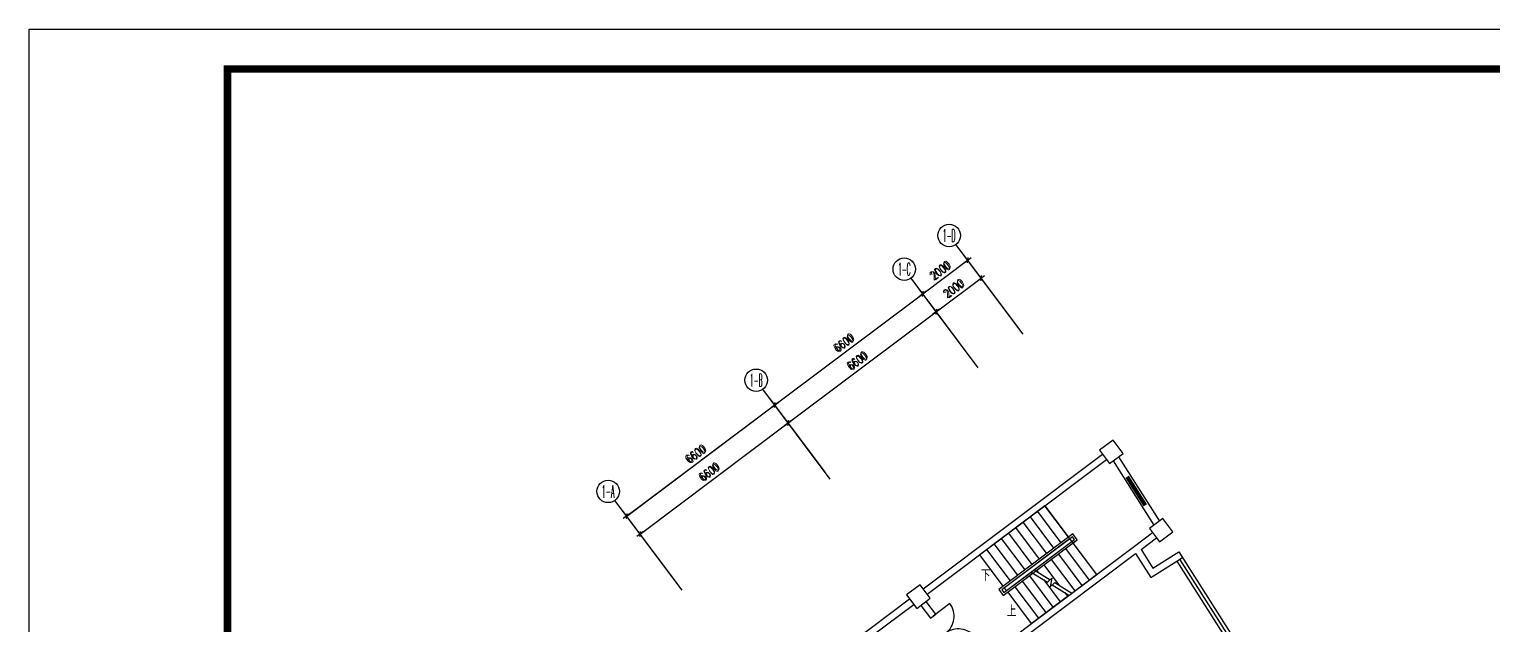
# Model space of a CAD drawing. Extents: x -149393 to 1177518, y -366685 to 296590.
# Drawn here: x 856650 to 908870, y -123929 to -102676 of the extents above; entities that cross this region are included whole.
import ezdxf
from ezdxf.enums import TextEntityAlignment as Align

# ---------------------------------------------------------------- set-up
doc = ezdxf.new("R2010")
doc.units = 0
doc.header["$LTSCALE"] = 1000
doc.header["$MEASUREMENT"] = 0
doc.layers.get('0').update_dxf_attribs({"linetype": 'CONTINUOUS'})
doc.layers.get('Defpoints').update_dxf_attribs({"linetype": 'CONTINUOUS'})
for name, color, linetype in [('AXIS', 3, 'CONTINUOUS'), ('AXIS_TEXT', 7, 'CONTINUOUS'), ('COLUMN', 9, 'CONTINUOUS'), ('PUB_TITLE', 253, 'CONTINUOUS'), ('STAIR', 2, 'CONTINUOUS'), ('TEL_SYMB', 3, 'CONTINUOUS'), ('TEL_TEXT', 7, 'CONTINUOUS'), ('WALL', 9, 'CONTINUOUS'), ('WINDOW', 4, 'CONTINUOUS')]:
    doc.layers.add(name, color=color, linetype=linetype)
doc.styles.add('_TCH_AXIS', font='COMPLEX', dxfattribs={"bigfont": 'GBCBIG'})
doc.styles.add('_TCH_DIM', font='SIMPLEX', dxfattribs={"bigfont": 'GBCBIG'})
doc.styles.add('_TCH_DIM_T3', font='SIMPLEX', dxfattribs={"width": 0.705882, "bigfont": 'GBCBIG'})
doc.styles.add('COMPLEX', font='COMPLEX')
doc.styles.add('DIM_FONT', font='SIMPLEX.shx', dxfattribs={"width": 0.8})
doc.dimstyles.new('_TCH_ARCH&&100', dxfattribs={"dimtxt": 297.5, "dimasz": 100, "dimexe": 250, "dimexo": 300, "dimgap": 126.25, "dimtad": 1, "dimdec": 0, "dimzin": 0, "dimdsep": 46, "dimtxsty": '_TCH_DIM_T3', "dimblk": 'ARCHTICK', "dimcen": 0.09, "dimclrt": 7, "dimazin": 2, "dimtfac": 1, "dimtdec": 0, "dimtix": 1, "dimtmove": 2, "dimatfit": 3, "dimfxl": 1, "dimtolj": 1, "dimtzin": 0, "dimarcsym": 0})
doc.dimstyles.new('DIMN', dxfattribs={"dimtxt": 300, "dimasz": 1, "dimexe": 250, "dimexo": 300, "dimgap": 150, "dimtad": 1, "dimdec": 0, "dimdsep": 46, "dimtxsty": 'DIM_FONT', "dimblk": '_DIMX', "dimcen": 2.5, "dimclrt": 7, "dimadec": 0, "dimazin": 0, "dimtfac": 1, "dimtdec": 0, "dimtix": 1, "dimtmove": 2, "dimatfit": 3, "dimldrblk": '_DIMX', "dimfxl": 1, "dimtolj": 1, "dimarcsym": 0})

# ---------------------------------------------------------------- blocks, each defined once
blk = doc.blocks.new('_DIMX')
blk.add_line((-150, 0), (150, 0))
at = {"const_width": 50}
blk.add_lwpolyline([(-70, -70), (70, 70)], dxfattribs=at)
blk = doc.blocks.new('_ArchTick')
at = {"color": 0, "linetype": 'ByBlock', "const_width": 0.4}
blk.add_lwpolyline([(-0.5, -0.5), (0.5, 0.5)], dxfattribs=at)
blk = doc.blocks.new('*D1427')
at = {"layer": 'AXIS', "color": 0, "lineweight": -2, "transparency": 16777216}
for p, q in [((888991, -112742), (890591, -111542)), ((891911, -113302), (890441, -111342)), ((890311, -114502), (888841, -112542))]:
    blk.add_line(p, q, dxfattribs=at)
at = {"layer": 'Defpoints', "color": 0, "transparency": 16777216}
for p in [(890591, -111542), (892091, -113542), (890491, -114742)]:
    blk.add_point(p, dxfattribs=at)
at = {"layer": 'AXIS', "color": 0, "lineweight": -2, "transparency": 16777216, "xscale": 100, "yscale": 100, "zscale": 100}
for p, rotation in [((890591, -111542), 36.87000000000068), ((888991, -112742), 216.8700000000007)]:
    blk.add_blockref('_ArchTick', p, dxfattribs=dict(at, rotation=rotation))
at = {"layer": 'AXIS', "color": 7, "transparency": 16777216, "insert": (889626, -111922), "char_height": 297.5, "attachment_point": 5, "rotation": 36.87, "style": '_TCH_DIM_T3'}
blk.add_mtext('\\A1;2000', dxfattribs=at)
blk = doc.blocks.new('*D1428')
at = {"layer": 'AXIS', "color": 0, "lineweight": -2, "transparency": 16777216}
for p, q in [((891911, -113302), (889961, -110702)), ((888511, -112102), (890111, -110902)), ((890311, -114502), (888361, -111902))]:
    blk.add_line(p, q, dxfattribs=at)
at = {"layer": 'Defpoints', "color": 0, "transparency": 16777216}
for p in [(890111, -110902), (892091, -113542), (890491, -114742)]:
    blk.add_point(p, dxfattribs=at)
at = {"layer": 'AXIS', "color": 0, "lineweight": -2, "transparency": 16777216, "xscale": 100, "yscale": 100, "zscale": 100}
for p, rotation in [((890111, -110902), 36.87000000000068), ((888511, -112102), 216.8700000000007)]:
    blk.add_blockref('_ArchTick', p, dxfattribs=dict(at, rotation=rotation))
at = {"layer": 'AXIS', "color": 7, "transparency": 16777216, "insert": (889146, -111282), "char_height": 297.5, "attachment_point": 5, "rotation": 36.87, "style": '_TCH_DIM_T3'}
blk.add_mtext('\\A1;2000', dxfattribs=at)
blk = doc.blocks.new('*D1429')
at = {"layer": 'AXIS', "color": 0, "lineweight": -2, "transparency": 16777216}
for p, q in [((883711, -116702), (888991, -112742)), ((890311, -114502), (888841, -112542)), ((885031, -118462), (883561, -116502))]:
    blk.add_line(p, q, dxfattribs=at)
at = {"layer": 'Defpoints', "color": 0, "transparency": 16777216}
for p in [(888991, -112742), (890491, -114742), (885211, -118702)]:
    blk.add_point(p, dxfattribs=at)
at = {"layer": 'AXIS', "color": 0, "lineweight": -2, "transparency": 16777216, "xscale": 100, "yscale": 100, "zscale": 100}
for p, rotation in [((888991, -112742), 36.86999999999998), ((883711, -116702), 216.87)]:
    blk.add_blockref('_ArchTick', p, dxfattribs=dict(at, rotation=rotation))
at = {"layer": 'AXIS', "color": 7, "transparency": 16777216, "insert": (886186, -114502), "char_height": 297.5, "attachment_point": 5, "rotation": 36.87, "style": '_TCH_DIM_T3'}
blk.add_mtext('\\A1;6600', dxfattribs=at)
blk = doc.blocks.new('*D1430')
at = {"layer": 'AXIS', "color": 0, "lineweight": -2, "transparency": 16777216}
for p, q in [((883231, -116062), (888511, -112102)), ((890311, -114502), (888361, -111902)), ((885031, -118462), (883081, -115862))]:
    blk.add_line(p, q, dxfattribs=at)
at = {"layer": 'Defpoints', "color": 0, "transparency": 16777216}
for p in [(888511, -112102), (890491, -114742), (885211, -118702)]:
    blk.add_point(p, dxfattribs=at)
at = {"layer": 'AXIS', "color": 0, "lineweight": -2, "transparency": 16777216, "xscale": 100, "yscale": 100, "zscale": 100}
for p, rotation in [((888511, -112102), 36.86999999999998), ((883231, -116062), 216.87)]:
    blk.add_blockref('_ArchTick', p, dxfattribs=dict(at, rotation=rotation))
at = {"layer": 'AXIS', "color": 7, "transparency": 16777216, "insert": (885706, -113862), "char_height": 297.5, "attachment_point": 5, "rotation": 36.87, "style": '_TCH_DIM_T3'}
blk.add_mtext('\\A1;6600', dxfattribs=at)
blk = doc.blocks.new('*D1431')
at = {"layer": 'AXIS', "color": 0, "lineweight": -2, "transparency": 16777216}
for p, q in [((878431, -120662), (883711, -116702)), ((885031, -118462), (883561, -116502)), ((879751, -122422), (878281, -120462))]:
    blk.add_line(p, q, dxfattribs=at)
at = {"layer": 'Defpoints', "color": 0, "transparency": 16777216}
for p in [(883711, -116702), (885211, -118702), (879931, -122662)]:
    blk.add_point(p, dxfattribs=at)
at = {"layer": 'AXIS', "color": 0, "lineweight": -2, "transparency": 16777216, "xscale": 100, "yscale": 100, "zscale": 100}
for p, rotation in [((883711, -116702), 36.86999999999937), ((878431, -120662), 216.8699999999994)]:
    blk.add_blockref('_ArchTick', p, dxfattribs=dict(at, rotation=rotation))
at = {"layer": 'AXIS', "color": 7, "transparency": 16777216, "insert": (880906, -118462), "char_height": 297.5, "attachment_point": 5, "rotation": 36.87, "style": '_TCH_DIM_T3'}
blk.add_mtext('\\A1;6600', dxfattribs=at)
blk = doc.blocks.new('*D1432')
at = {"layer": 'AXIS', "color": 0, "lineweight": -2, "transparency": 16777216}
for p, q in [((885031, -118462), (883081, -115862)), ((877951, -120022), (883231, -116062)), ((879751, -122422), (877801, -119822))]:
    blk.add_line(p, q, dxfattribs=at)
at = {"layer": 'Defpoints', "color": 0, "transparency": 16777216}
for p in [(883231, -116062), (885211, -118702), (879931, -122662)]:
    blk.add_point(p, dxfattribs=at)
at = {"layer": 'AXIS', "color": 0, "lineweight": -2, "transparency": 16777216, "xscale": 100, "yscale": 100, "zscale": 100}
for p, rotation in [((883231, -116062), 36.86999999999977), ((877951, -120022), 216.8699999999998)]:
    blk.add_blockref('_ArchTick', p, dxfattribs=dict(at, rotation=rotation))
at = {"layer": 'AXIS', "color": 7, "transparency": 16777216, "insert": (880426, -117822), "char_height": 297.5, "attachment_point": 5, "rotation": 36.87, "style": '_TCH_DIM_T3'}
blk.add_mtext('\\A1;6600', dxfattribs=at)
blk = doc.blocks.new('_FZHK')
blk.add_lwpolyline([(-0.5, -0.5), (0.5, -0.5), (0.5, 0.5), (-0.5, 0.5)], close=True)
blk = doc.blocks.new('_AXISO')
blk.add_circle((0, 0), 0.5)
at = {"layer": 'AXIS_TEXT', "style": 'COMPLEX', "width": 1.041667}
blk.add_attdef('A', text='', height=0.56, dxfattribs=at).set_placement((-0.25, -0.28), (0.25, -0.28), align=Align.FIT)
blk = doc.blocks.new('$TCHSYS$WIN2D')
for p, q in [((-0.5, 0.5), (0.5, 0.5)), ((0.5, 0.167), (-0.5, 0.167)), ((0.5, -0.167), (-0.5, -0.167)), ((-0.5, -0.5), (0.5, -0.5))]:
    blk.add_line(p, q)

msp = doc.modelspace()

# ---------------------------------------------------------------- linework, layer by layer
at = {"color": 59}
for p, q in [((897569.5, -121626), (897772, -121497.2)), ((897569.5, -121626), (900618.9, -126418.4)), ((897569.5, -121626), (900618.9, -126418.4)), ((897643.1, -121294.7), (900940.7, -126477.1)), ((897670.7, -121561.6), (900720.1, -126354))]:
    msp.add_line(p, q, dxfattribs=at)
at = {"layer": 'AXIS'}
for p, q in [((892091.4, -113542.2), (889691.4, -110342.2)), ((890491.4, -114742.2), (888091.4, -111542.2)), ((885211.4, -118702.2), (882811.4, -115502.2)), ((879931.4, -122662.2), (877531.4, -119462.2))]:
    msp.add_line(p, q, dxfattribs=at)
at = {"layer": 'PUB_TITLE'}
msp.add_lwpolyline([(856650.3, -102676.1), (975450.3, -102676.1), (975450.3, -186684.6), (856650.3, -186684.6)], close=True, dxfattribs=at)
at = {"layer": 'PUB_TITLE', "const_width": 270.7}
msp.add_lwpolyline([(863721.7, -104090.4), (974036, -104090.4), (974036, -185270.4), (863721.7, -185270.4), (863721.7, -104090.4)], close=True, dxfattribs=at)
at = {"layer": 'STAIR', "color": 59}
for p, q in [((892866.3, -119659.7), (890542.7, -121402.5)), ((893189.1, -121165.8), (892350, -120047)), ((893447.3, -120972.2), (892608.2, -119853.4)), ((893705.5, -120778.5), (892866.3, -119659.7)), ((892866.3, -119659.7), (894702.4, -122107.7)), ((892672.7, -121553.1), (891833.6, -120434.3)), ((892930.9, -121359.5), (892091.8, -120240.7)), ((891898.2, -122134), (891059, -121015.2)), ((893863.2, -120660.2), (891224, -122639.7)), ((892156.3, -121940.4), (891317.2, -120821.6)), ((893848.9, -120760.6), (891324.4, -122654)), ((891381.8, -122850), (894021, -120870.6)), ((891396.1, -122749.6), (893920.6, -120856.2)), ((893748.5, -120835.9), (891424.8, -122578.7)), ((892414.5, -121746.8), (891575.4, -120627.9)), ((892477.4, -121938.7), (893820.2, -120931.5)), ((893920.6, -120856.2), (893848.9, -120760.6)), ((894021, -120870.6), (893863.2, -120660.2)), ((893863.2, -120988.9), (894702.4, -122107.7)), ((891381.8, -122521.3), (890542.7, -121402.5)), ((891640, -122327.7), (890800.9, -121208.9)), ((893088.7, -121569.8), (893927.8, -122688.7)), ((893346.9, -121376.2), (894186, -122495)), ((893605.1, -121182.6), (894444.2, -122301.4)), ((891496.5, -122674.3), (892374.6, -122015.8)), ((892314.1, -122150.8), (893153.2, -123269.6)), ((892374.6, -122015.8), (892963, -122377.3)), ((892477.4, -121938.7), (893052.9, -122292.3)), ((892572.3, -121957.1), (892627.7, -122031)), ((892830.5, -121763.5), (893376, -122490.8)), ((893824.3, -122766.3), (894702.4, -122107.7)), ((891224, -122639.7), (891381.8, -122850)), ((891324.4, -122654), (891396.1, -122749.6)), ((891496.5, -122674.3), (891424.8, -122578.7)), ((891797.7, -122538.1), (892636.9, -123656.9)), ((892055.9, -122344.4), (892895, -123463.2)), ((892822.9, -122291.2), (893411.4, -123075.9)), ((892963, -122377.3), (893117.9, -122230.7)), ((893117.9, -122230.7), (893053.4, -122545.7)), ((893053.4, -122545.7), (893215.5, -122392.2)), ((893125.7, -122477.3), (893721.5, -122843.4)), ((893215.5, -122392.2), (893824.3, -122766.3)), ((891539.6, -122731.7), (892378.7, -123850.5)), ((892378.7, -123850.5), (893721.5, -122843.4)), ((893571.2, -122751), (893669.6, -122882.3))]:
    msp.add_line(p, q, dxfattribs=at)
at = {"layer": 'TEL_SYMB', "color": 59, "elevation": 1793}
msp.add_lwpolyline([(890854.6, -122087.4, 0, 0, 0), (893881.2, -119817.5, 0, 0, 0), (894835, -121089.3, 0, 0, 0), (893515.4, -122079, 95.6, 0, 0), (893228.5, -122294.2, 0, 0, 0)], format="xyseb", dxfattribs=at)
at = {"layer": 'TEL_SYMB', "color": 59}
msp.add_lwpolyline([(891808.5, -123359.2, 0, 0, 0), (892683.5, -122703, 95.6, 0, 0), (892970.3, -122487.8, 0, 0, 0)], format="xyseb", dxfattribs=at)
at = {"layer": 'WALL', "color": 59}
for p, q in [((888522.8, -122617.4), (894922.8, -117817.4)), ((888666.8, -122809.4), (895066.8, -118009.4)), ((895492.6, -117915), (896946.4, -120199.7)), ((895300.1, -118059.4), (896753.8, -120344.1)), ((896060.3, -121089.3), (896699.6, -120609.8)), ((890502.8, -125257.4), (896060.3, -121089.3)), ((896293.2, -121214.6), (896843.6, -120801.8)), ((890646.8, -125449.4), (896100.6, -121359.1)), ((896100.6, -121359.1), (896644.8, -122214.4)), ((896293.2, -121214.6), (896718.5, -121883.1)), ((896644.8, -122214.4), (897569.5, -121626)), ((896718.5, -121883.1), (897643.1, -121294.7)), ((885959.6, -124539.8), (888042.8, -122977.4)), ((886199.6, -124659.8), (888186.8, -123169.4)), ((888438.8, -123205.4), (888783, -123664.2)), ((888975, -123520.2), (888630.8, -123061.4)), ((888783, -123664.2), (888975, -123520.2))]:
    msp.add_line(p, q, dxfattribs=at)
at = {"layer": 'WINDOW', "color": 59, "extrusion": (7.34766e-17, -9.79684e-17, -1)}
msp.add_lwpolyline([(-889779, -124792.2), (-890379, -124342.2, -0.4142136), (-889329, -124192.2, -0.4142136), (-889479, -123142.2), (-888879, -123592.2)], format="xyb", dxfattribs=at)

# ---------------------------------------------------------------- block references
at = {"layer": 'AXIS'}
ref = msp.add_blockref('_AXISO', (889451.4, -110022.2), dxfattribs=dict(at, xscale=800, yscale=800, zscale=800))
ref.add_attrib('A', '1-D', dxfattribs={"layer": 'AXIS_TEXT', "height": 452.55, "style": '_TCH_AXIS', "width": 0.362069}).set_placement((889225.1, -110248.5), (889677.7, -110248.5), align=Align.FIT)
ref = msp.add_blockref('_AXISO', (887851.4, -111222.2), dxfattribs=dict(at, xscale=800, yscale=800, zscale=800))
ref.add_attrib('A', '1-C', dxfattribs={"layer": 'AXIS_TEXT', "height": 452.55, "style": '_TCH_AXIS', "width": 0.375}).set_placement((887625.1, -111448.5), (888077.7, -111448.5), align=Align.FIT)
ref = msp.add_blockref('_AXISO', (882571.4, -115182.2), dxfattribs=dict(at, xscale=800, yscale=800, zscale=800))
ref.add_attrib('A', '1-B', dxfattribs={"layer": 'AXIS_TEXT', "height": 452.55, "style": '_TCH_AXIS', "width": 0.362069}).set_placement((882345.2, -115408.5), (882797.7, -115408.5), align=Align.FIT)
ref = msp.add_blockref('_AXISO', (877291.4, -119142.2), dxfattribs=dict(at, xscale=800, yscale=800, zscale=800))
ref.add_attrib('A', '1-A', dxfattribs={"layer": 'AXIS_TEXT', "height": 452.55, "style": '_TCH_AXIS', "width": 0.355932}).set_placement((877065.2, -119368.5), (877517.7, -119368.5), align=Align.FIT)
at = {"layer": 'COLUMN', "color": 59}
for p, xscale, yscale, zscale, rotation in [((895234.8, -117733.4), 600.0000000000551, 600.0000000000551, 600.0000000000551, 36.86999999999735), ((897011.6, -120525.8), 600.0000000000144, 600.0000000000144, 600.0000000000144, 306.8700000000038), ((888354.8, -122893.4), 599.999999999962, 599.999999999962, 599.999999999962, 36.87000000000402)]:
    msp.add_blockref('_FZHK', p, dxfattribs=dict(at, xscale=xscale, yscale=yscale, zscale=zscale, rotation=rotation))
at = {"layer": 'WINDOW', "color": 59, "xscale": -1200, "yscale": 100, "zscale": -1200, "rotation": 302.468556140008}
msp.add_blockref('$TCHSYS$WIN2D', (896123.2, -119129.6), dxfattribs=at)

# ---------------------------------------------------------------- texts
at = {"layer": 'TEL_TEXT', "color": 59, "style": '_TCH_DIM'}
for s, p in [('下', (890579.8, -122332.5, 1793)), ('上', (891511.5, -123604.3))]:
    msp.add_text(s, height=403.5, dxfattribs=at).set_placement(p)

# ---------------------------------------------------------------- dimensions: what is measured, and where the dimension line sits
at = {"layer": 'AXIS'}
for p1, p2, distance in [((890491.4, -114742.2), (892091.4, -113542.2), 3300), ((890491.4, -114742.2), (892091.4, -113542.2), 2500), ((885211.4, -118702.2), (890491.4, -114742.2), 3300), ((885211.4, -118702.2), (890491.4, -114742.2), 2500), ((879931.4, -122662.2), (885211.4, -118702.2), 3300), ((879931.4, -122662.2), (885211.4, -118702.2), 2500)]:
    msp.add_aligned_dim(p1=p1, p2=p2, distance=distance, dimstyle='DIMN', dxfattribs=at).render()
for p1, p2, distance, picture, middle in [((890491.4, -114742.2), (892091.4, -113542.2), 3300, '*D1428', (889146.4, -111282.2)), ((890491.4, -114742.2), (892091.4, -113542.2), 2500, '*D1427', (889626.4, -111922.2)), ((885211.4, -118702.2), (890491.4, -114742.2), 3300, '*D1430', (885706.4, -113862.2)), ((885211.4, -118702.2), (890491.4, -114742.2), 2500, '*D1429', (886186.4, -114502.2)), ((879931.4, -122662.2), (885211.4, -118702.2), 3300, '*D1432', (880426.4, -117822.2)), ((879931.4, -122662.2), (885211.4, -118702.2), 2500, '*D1431', (880906.4, -118462.2))]:
    dim = msp.add_aligned_dim(p1=p1, p2=p2, distance=distance, dimstyle='_TCH_ARCH&&100', dxfattribs=at)
    dim.commit()
    dim.dimension.update_dxf_attribs({"geometry": picture, "text_midpoint": middle})

doc.saveas('drawing.dxf')
